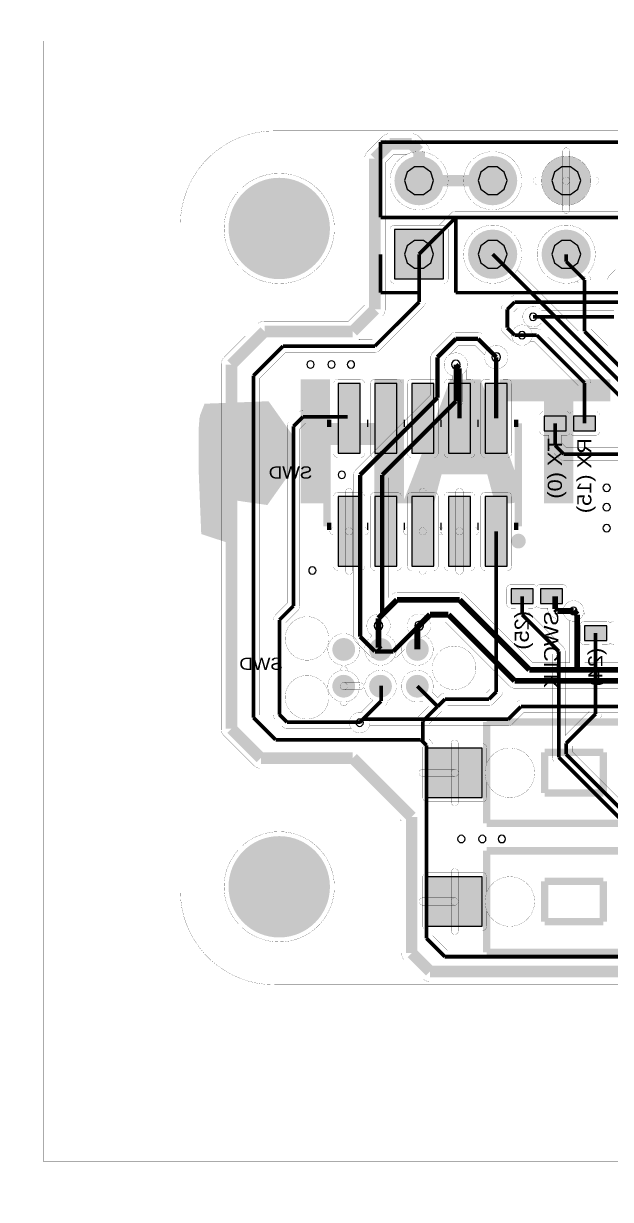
# Model space of a CAD drawing. Header units: millimetres. Extents: x -68.4 to 9.5, y -76.5 to -35.8.
# Drawn here: x -68.39 to -48.13, y -76.46 to -35.85 of the extents above; entities that cross this region are included whole.
import ezdxf
from ezdxf.enums import TextEntityAlignment as Align

# ---------------------------------------------------------------- set-up
doc = ezdxf.new("R2010")
doc.units = ezdxf.units.MM
for name, color, linetype, true_color in [('Bottom Layer', 7, 'Continuous', 0x0000ff), ('Bottom Silkscreen Layer', 7, 'Continuous', 0x66cc33), ('Hole Layer', 7, 'Continuous', 0x222222), ('Top Layer', 7, 'Continuous', 0xff0000), ('Top Silkscreen Layer', 7, 'Continuous', 0xffcc00)]:
    doc.layers.add(name, color=color, linetype=linetype, true_color=true_color)
doc.styles.get("Standard").update_dxf_attribs({"font": 'arial.ttf'})

msp = doc.modelspace()

# ---------------------------------------------------------------- hatches: boundary and pattern name
at = {"layer": 'Bottom Layer'}
for points in [[(-55.587, -41.275, 1), (-53.887, -41.275, 1)], [(-53.047, -41.275, 1), (-51.347, -41.275, 1)], [(-50.507, -41.275, 1), (-48.807, -41.275, 1)], [(-61.313, -42.926, 1), (-57.813, -42.926, 1)], [(-55.587, -44.665), (-53.887, -44.665), (-53.887, -42.965), (-55.587, -42.965)], [(-53.047, -43.815, 1), (-51.347, -43.815, 1)], [(-50.507, -43.815, 1), (-48.807, -43.815, 1)], [(-56.77, -50.685), (-56.77, -48.285), (-57.53, -48.285), (-57.53, -50.685)], [(-55.5, -50.685), (-55.5, -48.285), (-56.26, -48.285), (-56.26, -50.685)], [(-54.23, -50.685), (-54.23, -48.285), (-54.99, -48.285), (-54.99, -50.685)], [(-52.96, -50.685), (-52.96, -48.285), (-53.72, -48.285), (-53.72, -50.685)], [(-51.69, -50.685), (-51.69, -48.285), (-52.45, -48.285), (-52.45, -50.685)], [(-49.657, -49.911), (-49.657, -49.403), (-50.419, -49.403), (-50.419, -49.911)], [(-48.641, -49.911), (-48.641, -49.403), (-49.403, -49.403), (-49.403, -49.911)], [(-56.77, -54.585), (-56.77, -52.185), (-57.53, -52.185), (-57.53, -54.585)], [(-55.5, -54.585), (-55.5, -52.185), (-56.26, -52.185), (-56.26, -54.585)], [(-54.23, -54.585), (-54.23, -52.185), (-54.99, -52.185), (-54.99, -54.585)], [(-52.96, -54.585), (-52.96, -52.185), (-53.72, -52.185), (-53.72, -54.585)], [(-51.69, -54.585), (-51.69, -52.185), (-52.45, -52.185), (-52.45, -54.585)], [(-51.562, -55.372), (-51.562, -55.88), (-50.8, -55.88), (-50.8, -55.372)], [(-50.546, -55.372), (-50.546, -55.88), (-49.784, -55.88), (-49.784, -55.372)], [(-49.022, -56.642), (-49.022, -57.15), (-48.26, -57.15), (-48.26, -56.642)], [(-57.731, -57.463, 1), (-56.943, -57.463, 1)], [(-56.461, -57.463, 1), (-55.673, -57.463, 1)], [(-55.191, -57.463, 1), (-54.403, -57.463, 1)], [(-57.731, -58.733, 1), (-56.943, -58.733, 1)], [(-56.461, -58.733, 1), (-55.673, -58.733, 1)], [(-55.191, -58.733, 1), (-54.403, -58.733, 1)], [(-61.313, -65.659, 1), (-57.813, -65.659, 1)]]:
    msp.add_hatch(color=256, dxfattribs=at).paths.add_polyline_path(points)
at = {"layer": 'Hole Layer'}
for points in [[(-55.237, -41.275), (-55.142, -41.569), (-54.892, -41.751), (-54.583, -41.751), (-54.333, -41.569), (-54.237, -41.275), (-54.237, -41.275), (-54.333, -40.981), (-54.583, -40.8), (-54.892, -40.8), (-55.142, -40.981), (-55.237, -41.275)], [(-52.697, -41.275), (-52.602, -41.569), (-52.352, -41.751), (-52.043, -41.751), (-51.793, -41.569), (-51.697, -41.275), (-51.697, -41.275), (-51.793, -40.981), (-52.043, -40.8), (-52.352, -40.8), (-52.602, -40.981), (-52.697, -41.275)], [(-50.157, -41.275), (-50.062, -41.569), (-49.812, -41.751), (-49.503, -41.751), (-49.253, -41.569), (-49.157, -41.275), (-49.157, -41.275), (-49.253, -40.981), (-49.503, -40.8), (-49.812, -40.8), (-50.062, -40.981), (-50.157, -41.275)], [(-60.913, -42.926, 1), (-58.213, -42.926, 1)], [(-55.237, -43.815), (-55.142, -44.109), (-54.892, -44.291), (-54.583, -44.291), (-54.333, -44.109), (-54.237, -43.815), (-54.237, -43.815), (-54.333, -43.521), (-54.583, -43.34), (-54.892, -43.34), (-55.142, -43.521), (-55.237, -43.815)], [(-52.697, -43.815), (-52.602, -44.109), (-52.352, -44.291), (-52.043, -44.291), (-51.793, -44.109), (-51.697, -43.815), (-51.697, -43.815), (-51.793, -43.521), (-52.043, -43.34), (-52.352, -43.34), (-52.602, -43.521), (-52.697, -43.815)], [(-50.157, -43.815), (-50.062, -44.109), (-49.812, -44.291), (-49.503, -44.291), (-49.253, -44.109), (-49.157, -43.815), (-49.157, -43.815), (-49.253, -43.521), (-49.503, -43.34), (-49.812, -43.34), (-50.062, -43.521), (-50.157, -43.815)], [(-60.913, -65.659, 1), (-58.213, -65.659, 1)]]:
    msp.add_hatch(color=256, dxfattribs=at).paths.add_polyline_path(points)
at = {"layer": 'Top Layer'}
for points in [[(-55.587, -41.275, 1), (-53.887, -41.275, 1)], [(-53.047, -41.275, 1), (-51.347, -41.275, 1)], [(-50.507, -41.275, 1), (-48.807, -41.275, 1)], [(-61.313, -42.926, 1), (-57.813, -42.926, 1)], [(-55.587, -44.665), (-53.887, -44.665), (-53.887, -42.965), (-55.587, -42.965)], [(-53.047, -43.815, 1), (-51.347, -43.815, 1)], [(-50.507, -43.815, 1), (-48.807, -43.815, 1)], [(-54.453, -60.872), (-54.453, -62.572), (-52.553, -62.572), (-52.553, -60.872)], [(-61.313, -65.659, 1), (-57.813, -65.659, 1)], [(-54.453, -65.317), (-54.453, -67.017), (-52.553, -67.017), (-52.553, -65.317)]]:
    msp.add_hatch(color=256, dxfattribs=at).paths.add_polyline_path(points)
at = {"layer": 'Top Silkscreen Layer'}
for points in [[(-58.696, -50.276), (-58.696, -52.292), (-58.314, -52.292), (-57.933, -52.292), (-57.933, -51.284), (-57.933, -50.276), (-57.042, -50.276), (-56.151, -50.276), (-56.151, -51.284), (-56.151, -52.292), (-55.769, -52.292), (-55.387, -52.292), (-55.387, -50.276), (-55.387, -48.26), (-55.769, -48.26), (-56.151, -48.26), (-56.151, -49.016), (-56.151, -49.772), (-57.042, -49.772), (-57.933, -49.772), (-57.933, -49.016), (-57.933, -48.26), (-58.314, -48.26), (-58.696, -48.26)], [(-54.074, -49.583), (-54.849, -51.599), (-55.12, -52.292), (-54.721, -52.292), (-54.321, -52.292), (-54.188, -51.788), (-54.055, -51.284), (-53.17, -51.284), (-52.285, -51.284), (-52.152, -51.788), (-52.019, -52.292), (-51.667, -52.292), (-51.511, -52.283), (-51.405, -52.242), (-51.352, -52.146), (-51.356, -51.974), (-51.42, -51.704), (-52.005, -50.087), (-52.705, -48.26), (-53.137, -48.26), (-53.569, -48.26)], [(-51.824, -48.512), (-51.824, -48.764), (-51.06, -48.764), (-50.296, -48.764), (-50.296, -50.528), (-50.296, -52.292), (-49.915, -52.292), (-49.533, -52.292), (-49.533, -50.528), (-49.533, -48.764), (-48.896, -48.764), (-48.26, -48.764), (-48.26, -48.512), (-48.26, -48.26), (-50.042, -48.26), (-51.824, -48.26)], [(-62.169, -49.397), (-62.19, -49.494), (-62.22, -49.879), (-62.221, -51.163), (-62.208, -51.54), (-62.132, -53.386), (-61.814, -53.49), (-61.496, -53.594), (-61.496, -52.861), (-61.496, -52.127), (-60.764, -52.234), (-60.032, -52.34), (-59.619, -51.756), (-59.205, -51.172), (-59.205, -50.654), (-59.205, -50.136), (-59.6, -49.578), (-59.995, -49.021), (-61.024, -49.061), (-62.054, -49.101)], [(-60.064, -50.189), (-59.894, -50.858), (-60.141, -51.245), (-60.26, -51.403), (-60.402, -51.547), (-60.549, -51.661), (-60.683, -51.73), (-60.98, -51.828), (-61.264, -51.21), (-61.549, -50.592), (-61.259, -50.056), (-60.969, -49.52), (-60.601, -49.52), (-60.233, -49.52)], [(-52.769, -50.02), (-52.635, -50.528), (-53.147, -50.528), (-53.66, -50.528), (-53.505, -50.129), (-53.445, -49.955), (-53.396, -49.776), (-53.363, -49.612), (-53.351, -49.485), (-53.351, -49.238), (-53.127, -49.375), (-53.03, -49.469), (-52.93, -49.621), (-52.839, -49.812)]]:
    msp.add_hatch(color=256, dxfattribs=at).paths.add_polyline_path(points)

# ---------------------------------------------------------------- linework, layer by layer
at = {"layer": 'Bottom Layer', "const_width": 0.00508}
msp.add_lwpolyline([(-68.388, -35.851), (-68.388, -76.454), (7.62, -76.454), (7.62, -35.851)], close=True, dxfattribs=at)
for points in [[(-1.734, -69.042), (-59.734, -69.042), (-59.734, -69.042, -0.414214), (-62.978, -65.799), (-62.978, -65.799), (-62.978, -42.799), (-62.978, -42.799, -0.414214), (-59.734, -39.555), (-59.734, -39.555), (-41.522, -39.555, 0.058688)], [(-43.397, -67.854), (-53.758, -67.854), (-54.265, -67.347), (-54.265, -60.774), (-54.265, -60.774, 0.198912), (-54.329, -60.62), (-54.329, -60.62), (-54.392, -60.557), (-54.392, -60.034), (-53.979, -59.621, 0.05759), (-53.94, -59.59), (-53.94, -59.59), (-53.75, -59.4), (-52.324, -59.4), (-52.324, -59.4, 0.198912), (-52.17, -59.336), (-51.916, -59.082), (-51.916, -59.082, 0.198912), (-51.852, -58.928), (-51.852, -58.928), (-51.852, -54.74), (-51.69, -54.74, 0.414214), (-51.536, -54.585), (-51.536, -52.185, 0.414214), (-51.69, -52.031), (-52.45, -52.031, 0.414214), (-52.605, -52.185), (-52.605, -54.585, 0.414214), (-52.45, -54.74), (-52.288, -54.74), (-52.288, -58.838), (-52.414, -58.964), (-53.84, -58.964), (-53.84, -58.964, 0.198912), (-53.994, -59.028), (-53.994, -59.028), (-54.094, -59.128), (-54.287, -58.935, 0.094374), (-54.249, -58.733, 0.414214), (-54.797, -58.185, 0.414214), (-55.345, -58.733, 0.414214), (-54.797, -59.281, 0.094374), (-54.596, -59.243), (-54.406, -59.432), (-54.764, -59.79), (-54.764, -59.79, 0.198912), (-54.828, -59.944), (-54.828, -59.944), (-54.828, -60.361), (-59.6, -60.361), (-60.234, -59.727), (-60.234, -48.096), (-59.346, -47.208), (-56.261, -47.208), (-56.261, -47.208, 0.198912), (-56.107, -47.144), (-54.583, -45.62), (-54.583, -45.62, 0.198912), (-54.519, -45.466), (-54.519, -45.466), (-54.519, -44.82), (-53.887, -44.82, 0.414214), (-53.733, -44.665), (-53.733, -42.965, 0.414214), (-53.887, -42.811), (-55.587, -42.811, 0.414214), (-55.742, -42.965), (-55.742, -44.665, 0.414214), (-55.587, -44.82), (-54.955, -44.82), (-54.955, -45.376), (-56.351, -46.772), (-56.819, -46.772, 0.043088), (-56.772, -46.733), (-56.01, -45.971), (-56.01, -45.971, 0.198912), (-55.907, -45.72), (-55.907, -45.72), (-55.907, -40.66), (-55.606, -40.36), (-55.151, -40.36, 0.294729), (-55.742, -41.275, 0.414214), (-54.737, -42.28, 0.312102), (-53.797, -41.63), (-53.137, -41.63, 0.312102), (-52.197, -42.28, 0.414214), (-51.193, -41.275, 0.414214), (-52.197, -40.271, 0.312102), (-53.137, -40.921), (-53.797, -40.921, 0.215596), (-54.383, -40.335), (-54.383, -40.259), (-54.383, -40.259, 0.198912), (-54.486, -40.008), (-54.74, -39.754), (-54.74, -39.754, 0.198912), (-54.991, -39.651), (-54.991, -39.651), (-55.753, -39.651), (-55.753, -39.651, 0.198912), (-56.004, -39.754), (-56.512, -40.262), (-56.512, -40.262, 0.198912), (-56.616, -40.513), (-56.616, -40.513), (-56.616, -45.573), (-57.17, -46.128), (-60.071, -46.128), (-60.071, -46.128, 0.198912), (-60.322, -46.231), (-61.465, -47.374), (-61.465, -47.374, 0.198912), (-61.569, -47.625), (-61.569, -47.625), (-61.569, -60.198), (-61.569, -60.198, 0.198912), (-61.465, -60.449), (-60.449, -61.465), (-60.449, -61.465, 0.198912), (-60.198, -61.569), (-60.198, -61.569), (-57.17, -61.569), (-55.346, -63.393), (-55.346, -67.945), (-55.346, -67.945, 0.198912), (-55.242, -68.196), (-54.607, -68.831), (-54.607, -68.831, 0.198912), (-54.356, -68.935), (-54.356, -68.935), (-21.463, -68.935)], [(-47.965, -44.354), (-48.16, -44.55), (-48.16, -44.55, 0.198912), (-48.224, -44.704), (-48.224, -44.704), (-48.224, -46.972), (-48.804, -46.392), (-48.804, -44.704), (-48.804, -44.704, 0.198912), (-48.868, -44.55), (-48.92, -44.498, 0.188984), (-48.653, -43.815, 0.414214), (-49.657, -42.811, 0.414214), (-50.662, -43.815, 0.414214), (-49.657, -44.82, 0.094884), (-49.286, -44.749), (-49.24, -44.794), (-49.24, -46.464), (-51.35, -44.354, 0.142606), (-51.193, -43.815, 0.414214), (-52.197, -42.811, 0.414214), (-53.202, -43.815, 0.414214), (-52.197, -44.82, 0.142606), (-51.658, -44.663), (-50.68, -45.64, 0.08657), (-50.8, -45.62, 0.414214), (-51.155, -45.974, 0.414214), (-50.8, -46.329, 0.170825), (-50.578, -46.25), (-46.328, -50.5), (-49.648, -50.5), (-49.82, -50.329), (-49.82, -50.066), (-49.657, -50.066, 0.24592), (-49.53, -49.999, 0.24592), (-49.403, -50.066), (-48.641, -50.066, 0.414214), (-48.487, -49.911), (-48.487, -49.403, 0.414214), (-48.641, -49.249), (-48.804, -49.249), (-48.804, -48.26), (-48.804, -48.26, 0.198912), (-48.868, -48.106), (-50.519, -46.455), (-50.519, -46.455, 0.198912), (-50.673, -46.391), (-50.673, -46.391), (-50.902, -46.391, 0.231089), (-51.181, -46.255, 0.414214), (-51.536, -46.609, 0.414214), (-51.181, -46.964, 0.231089), (-50.902, -46.827), (-50.763, -46.827), (-49.24, -48.35), (-49.24, -49.249), (-49.403, -49.249, 0.24592), (-49.53, -49.315, 0.24592), (-49.657, -49.249), (-50.419, -49.249, 0.414214), (-50.574, -49.403), (-50.574, -49.911, 0.414214), (-50.419, -50.066), (-50.256, -50.066), (-50.256, -50.419), (-50.256, -50.419, 0.198912), (-50.192, -50.573), (-49.893, -50.873), (-49.893, -50.873, 0.198912), (-49.739, -50.937), (-49.739, -50.937), (-28.728, -50.937, 0.178433)], [(-48.006, -56.488, 0.24592), (-48.133, -56.554, 0.24592), (-48.26, -56.488), (-49.022, -56.488, 0.414214), (-49.177, -56.642), (-49.177, -57.15, 0.414214), (-49.022, -57.305), (-48.859, -57.305), (-48.859, -59.6), (-49.693, -60.434), (-49.693, -57.531), (-49.693, -57.531, 0.198912), (-49.757, -57.377), (-50.963, -56.171), (-50.963, -56.035), (-50.8, -56.035, 0.24592), (-50.673, -55.968, 0.24592), (-50.546, -56.035), (-50.293, -56.035), (-50.293, -56.061), (-50.293, -56.061, 0.198912), (-50.218, -56.241), (-50.145, -56.314), (-50.145, -56.314, 0.198912), (-49.965, -56.389), (-49.965, -56.389), (-49.65, -56.389, 0.194901), (-49.403, -56.489, 0.414214), (-49.049, -56.134, 0.414214), (-49.403, -55.78, 0.174969), (-49.63, -55.861), (-49.63, -55.372, 0.414214), (-49.784, -55.218), (-50.546, -55.218, 0.24592), (-50.673, -55.284, 0.24592), (-50.8, -55.218), (-51.562, -55.218, 0.414214), (-51.717, -55.372), (-51.717, -55.88, 0.414214), (-51.562, -56.035), (-51.399, -56.035), (-51.399, -56.261), (-51.399, -56.261, 0.198912), (-51.335, -56.415), (-50.129, -57.621), (-50.129, -61.192), (-50.129, -61.192, 0.198912), (-50.065, -61.347), (-50.065, -61.347), (-45.852, -65.559)], [(-45.503, -64.933), (-49.439, -60.997), (-49.439, -60.796), (-48.487, -59.844), (-48.487, -59.844, 0.198912), (-48.423, -59.69), (-48.423, -59.69), (-48.423, -57.305), (-48.26, -57.305, 0.24592), (-48.133, -57.238, 0.24592), (-48.006, -57.305)]]:
    msp.add_lwpolyline(points, format="xyb", dxfattribs=at)
at = {"layer": 'Bottom Layer'}
for points, const_width in [([(-56.261, -40.513), (-55.753, -40.005)], 0.4), ([(-55.753, -40.005), (-54.991, -40.005)], 0.4), ([(-54.991, -40.005), (-54.737, -40.259)], 0.4), ([(-54.737, -40.259), (-54.737, -41.275)], 0.4), ([(-56.261, -45.72), (-56.261, -40.513)], 0.4), ([(-54.737, -41.275), (-52.197, -41.275)], 0.4), ([(-54.737, -45.466), (-54.737, -43.815)], 0.127), ([(-52.197, -43.815), (-45.89, -50.123)], 0.127), ([(-49.657, -44.069), (-49.657, -43.815)], 0.127), ([(-49.022, -44.704), (-49.657, -44.069)], 0.127), ([(-49.022, -46.482), (-49.022, -44.704)], 0.127), ([(-56.261, -46.99), (-54.737, -45.466)], 0.127), ([(-57.023, -46.482), (-56.261, -45.72)], 0.4), ([(-61.214, -47.625), (-60.071, -46.482)], 0.4), ([(-60.071, -46.482), (-57.023, -46.482)], 0.4), ([(-50.8, -45.974), (-50.546, -45.974)], 0.127), ([(-50.546, -45.974), (-46.101, -50.419)], 0.127), ([(-51.181, -46.609), (-50.673, -46.609)], 0.127), ([(-50.673, -46.609), (-49.022, -48.26)], 0.127), ([(-45.847, -49.657), (-49.022, -46.482)], 0.127), ([(-60.452, -48.006), (-59.436, -46.99)], 0.127), ([(-59.436, -46.99), (-56.261, -46.99)], 0.127), ([(-61.214, -60.198), (-61.214, -47.625)], 0.4), ([(-52.07, -47.371), (-52.07, -49.485)], 0.15), ([(-53.467, -47.625), (-53.34, -47.752)], 0.15), ([(-53.34, -47.752), (-53.34, -49.485)], 0.15), ([(-60.452, -59.817), (-60.452, -48.006)], 0.127), ([(-49.022, -48.26), (-49.022, -49.657)], 0.127), ([(-58.741, -49.427), (-59.073, -49.758)], 0.127), ([(-57.196, -49.427), (-58.741, -49.427)], 0.127), ([(-59.073, -49.758), (-59.073, -55.96)], 0.127), ([(-50.038, -49.657), (-50.038, -50.419)], 0.127), ([(-50.038, -50.419), (-49.739, -50.719)], 0.127), ([(-49.739, -50.719), (-28.448, -50.719)], 0.127), ([(-52.07, -58.928), (-52.07, -53.385)], 0.127), ([(-51.181, -56.261), (-51.181, -55.626)], 0.127), ([(-50.038, -56.061), (-50.038, -55.626)], 0.2), ([(-59.073, -55.96), (-59.558, -56.445)], 0.127), ([(-49.965, -56.134), (-50.038, -56.061)], 0.2), ([(-49.403, -56.134), (-49.965, -56.134)], 0.2), ([(-59.558, -56.445), (-59.558, -59.712)], 0.127), ([(-49.911, -57.531), (-51.181, -56.261)], 0.127), ([(-56.134, -56.642), (-56.134, -57.396)], 0.2), ([(-54.738, -56.642), (-54.797, -56.701)], 0.2), ([(-54.797, -56.701), (-54.797, -57.463)], 0.2), ([(-48.641, -56.896), (-48.641, -59.69)], 0.127), ([(-56.134, -57.396), (-56.067, -57.463)], 0.2), ([(-49.911, -61.192), (-49.911, -57.531)], 0.127), ([(-56.049, -59.248), (-56.049, -58.719)], 0.127), ([(-54.797, -58.733), (-54.094, -59.436)], 0.127), ([(-52.324, -59.182), (-52.07, -58.928)], 0.127), ([(-56.777, -59.977), (-56.049, -59.248)], 0.127), ([(-54.094, -59.436), (-53.84, -59.182)], 0.127), ([(-53.84, -59.182), (-52.324, -59.182)], 0.127), ([(-59.558, -59.712), (-59.293, -59.977)], 0.127), ([(-54.102, -59.436), (-54.61, -59.944)], 0.127), ([(-54.094, -59.436), (-54.102, -59.436)], 0.127), ([(-48.641, -59.69), (-49.657, -60.706)], 0.127), ([(-60.198, -61.214), (-61.214, -60.198)], 0.4), ([(-59.69, -60.579), (-60.452, -59.817)], 0.127), ([(-59.293, -59.977), (-56.777, -59.977)], 0.127), ([(-56.786, -59.992), (-56.777, -59.984)], 0.127), ([(-56.777, -59.984), (-56.777, -59.977)], 0.127), ([(-54.61, -59.944), (-54.61, -60.647)], 0.127), ([(-54.678, -60.579), (-59.69, -60.579)], 0.127), ([(-54.61, -60.647), (-54.678, -60.579)], 0.127), ([(-54.483, -60.774), (-54.61, -60.647)], 0.127), ([(-54.483, -67.437), (-54.483, -60.774)], 0.127), ([(-49.657, -60.706), (-49.657, -61.087)], 0.127), ([(-57.023, -61.214), (-60.198, -61.214)], 0.4), ([(-54.991, -63.246), (-57.023, -61.214)], 0.4), ([(-45.698, -65.405), (-49.911, -61.192)], 0.127), ([(-45.593, -65.151), (-49.657, -61.087)], 0.127), ([(-54.991, -67.945), (-54.991, -63.246)], 0.4), ([(-53.848, -68.072), (-54.483, -67.437)], 0.127), ([(-54.356, -68.58), (-54.991, -67.945)], 0.4), ([(-43.307, -68.072), (-53.848, -68.072)], 0.127), ([(-21.463, -68.58), (-54.356, -68.58)], 0.4)]:
    msp.add_lwpolyline(points, dxfattribs=dict(at, const_width=const_width))
at = {"layer": 'Bottom Layer', "const_width": 0.00508}
for points in [[(-49.53, -41.275, -1), (-49.784, -41.275), (-49.784, -40.268, -1), (-49.53, -40.268)], [(-49.657, -42.128, 0.414214), (-48.805, -41.275, 0.414214), (-49.657, -40.423, 0.414214), (-50.51, -41.275, 0.414214)], [(-59.563, -44.831, 0.414214), (-57.659, -42.926, 0.414214), (-59.563, -41.022, 0.414214), (-61.468, -42.926, 0.414214)], [(-50.665, -41.402, -1), (-50.665, -41.148), (-49.657, -41.148, -1), (-49.657, -41.402)], [(-49.784, -41.275, -1), (-49.53, -41.275), (-49.53, -42.283, -1), (-49.784, -42.283)], [(-49.657, -41.402, -1), (-49.657, -41.148), (-48.65, -41.148, -1), (-48.65, -41.402)], [(-52.605, -50.685, 0.414214), (-52.45, -50.84), (-51.69, -50.84, 0.414214), (-51.536, -50.685), (-51.536, -48.285, 0.414214), (-51.69, -48.131), (-51.841, -48.131), (-51.841, -47.704, 0.246688), (-51.666, -47.371, 0.414214), (-52.07, -46.967, 0.414214), (-52.475, -47.371, 0.246688), (-52.3, -47.704), (-52.3, -48.131), (-52.45, -48.131, 0.414214), (-52.605, -48.285)], [(-52.96, -50.84, 0.414214), (-52.806, -50.685), (-52.806, -48.285, 0.414214), (-52.96, -48.131), (-53.111, -48.131), (-53.111, -47.816, 0.123648), (-53.063, -47.625, 0.414214), (-53.467, -47.221, 0.414214), (-53.872, -47.625, 0.340998), (-53.57, -48.016), (-53.57, -48.131), (-53.72, -48.131, 0.414214), (-53.875, -48.285), (-53.875, -50.685, 0.414214), (-53.72, -50.84)], [(-56.786, -60.347, 0.414214), (-56.431, -59.992, 0.035065), (-56.435, -59.943), (-55.895, -59.403), (-55.895, -59.403, 0.198912), (-55.831, -59.248), (-55.831, -59.248), (-55.831, -59.228, 0.288919), (-55.519, -58.733, 0.414214), (-56.067, -58.185, 0.414214), (-56.615, -58.733, 0.276817), (-56.325, -59.217), (-56.749, -59.64, 0.026404), (-56.786, -59.638, 0.215915), (-57.053, -59.759), (-58.22, -59.759, 0.263395), (-57.855, -59.114, 0.414214), (-58.607, -58.362, 0.349877), (-59.34, -58.947), (-59.34, -57.249, 0.349877), (-58.607, -57.834, 0.414214), (-57.855, -57.082, 0.414214), (-58.607, -56.33, 0.349877), (-59.34, -56.915), (-59.34, -56.536), (-58.918, -56.114), (-58.918, -56.114, 0.198912), (-58.854, -55.96), (-58.854, -55.96), (-58.854, -49.848), (-58.651, -49.645), (-57.685, -49.645), (-57.685, -50.685, 0.414214), (-57.53, -50.84), (-56.77, -50.84, 0.414214), (-56.616, -50.685), (-56.616, -48.285, 0.414214), (-56.77, -48.131), (-57.53, -48.131, 0.414214), (-57.685, -48.285), (-57.685, -49.209), (-58.741, -49.209), (-58.741, -49.209, 0.198912), (-58.896, -49.272), (-58.896, -49.272), (-59.227, -49.603), (-59.227, -49.603, 0.198912), (-59.291, -49.758), (-59.291, -49.758), (-59.291, -55.869), (-59.712, -56.291), (-59.712, -56.291, 0.198912), (-59.776, -56.445), (-59.776, -56.445), (-59.776, -59.712), (-59.776, -59.712, 0.198912), (-59.712, -59.866), (-59.712, -59.866), (-59.447, -60.131), (-59.447, -60.131, 0.198912), (-59.293, -60.195), (-59.293, -60.195), (-57.077, -60.195, 0.245702)], [(-55.5, -50.84, 0.414214), (-55.346, -50.685), (-55.346, -48.285, 0.414214), (-55.5, -48.131), (-56.26, -48.131, 0.414214), (-56.415, -48.285), (-56.415, -50.685, 0.414214), (-56.26, -50.84)], [(-55.145, -50.685, 0.414214), (-54.99, -50.84), (-54.23, -50.84, 0.414214), (-54.076, -50.685), (-54.076, -48.285, 0.414214), (-54.23, -48.131), (-54.99, -48.131, 0.414214), (-55.145, -48.285)], [(-57.023, -53.385, -1), (-57.277, -53.385), (-57.277, -52.028, -1), (-57.023, -52.028)], [(-54.483, -53.385, -1), (-54.737, -53.385), (-54.737, -52.028, -1), (-54.483, -52.028)], [(-53.213, -53.385, -1), (-53.467, -53.385), (-53.467, -52.028, -1), (-53.213, -52.028)], [(-56.77, -54.74, 0.414214), (-56.616, -54.585), (-56.616, -52.185, 0.414214), (-56.77, -52.031), (-57.53, -52.031, 0.414214), (-57.685, -52.185), (-57.685, -54.585, 0.414214), (-57.53, -54.74)], [(-56.415, -54.585, 0.414214), (-56.26, -54.74), (-55.5, -54.74, 0.414214), (-55.346, -54.585), (-55.346, -52.185, 0.414214), (-55.5, -52.031), (-56.26, -52.031, 0.414214), (-56.415, -52.185)], [(-54.23, -54.74, 0.414214), (-54.076, -54.585), (-54.076, -52.185, 0.414214), (-54.23, -52.031), (-54.99, -52.031, 0.414214), (-55.145, -52.185), (-55.145, -54.585, 0.414214), (-54.99, -54.74)], [(-53.875, -54.585, 0.414214), (-53.72, -54.74), (-52.96, -54.74, 0.414214), (-52.806, -54.585), (-52.806, -52.185, 0.414214), (-52.96, -52.031), (-53.72, -52.031, 0.414214), (-53.875, -52.185)], [(-57.688, -53.512, -1), (-57.688, -53.258), (-57.15, -53.258, -1), (-57.15, -53.512)], [(-57.15, -53.512, -1), (-57.15, -53.258), (-56.613, -53.258, -1), (-56.613, -53.512)], [(-57.277, -53.385, -1), (-57.023, -53.385), (-57.023, -54.743, -1), (-57.277, -54.743)], [(-55.148, -53.512, -1), (-55.148, -53.258), (-54.61, -53.258, -1), (-54.61, -53.512)], [(-54.61, -53.512, -1), (-54.61, -53.258), (-54.073, -53.258, -1), (-54.073, -53.512)], [(-54.737, -53.385, -1), (-54.483, -53.385), (-54.483, -54.743, -1), (-54.737, -54.743)], [(-53.878, -53.512, -1), (-53.878, -53.258), (-53.34, -53.258, -1), (-53.34, -53.512)], [(-53.34, -53.512, -1), (-53.34, -53.258), (-52.803, -53.258, -1), (-52.803, -53.512)], [(-53.467, -53.385, -1), (-53.213, -53.385), (-53.213, -54.743, -1), (-53.467, -54.743)], [(-56.615, -57.463, 0.414214), (-56.067, -58.011, 0.414214), (-55.519, -57.463, 0.311451), (-55.872, -56.951), (-55.872, -56.951, 0.220221), (-55.73, -56.642, 0.414214), (-56.134, -56.238, 0.414214), (-56.539, -56.642, 0.226314), (-56.389, -56.957), (-56.389, -57.019, 0.240466)], [(-55.345, -57.463, 0.414214), (-54.797, -58.011, 0.414214), (-54.249, -57.463, 0.269339), (-54.525, -56.987, 0.260686), (-54.333, -56.642, 0.414214), (-54.737, -56.238, 0.414214), (-55.142, -56.642, 0.171733), (-55.052, -56.897), (-55.052, -56.977, 0.278904)], [(-57.337, -58.011, 0.414214), (-56.789, -57.463, 0.414214), (-57.337, -56.915, 0.414214), (-57.885, -57.463, 0.414214)], [(-53.527, -58.85, 0.414214), (-52.775, -58.098, 0.414214), (-53.527, -57.346, 0.414214), (-54.279, -58.098, 0.414214)], [(-57.21, -58.733, -1), (-57.464, -58.733), (-57.464, -58.182, -1), (-57.21, -58.182)], [(-57.337, -59.281, 0.414214), (-56.789, -58.733, 0.414214), (-57.337, -58.185, 0.414214), (-57.885, -58.733, 0.414214)], [(-57.337, -58.86, -1), (-57.337, -58.606), (-56.786, -58.606, -1), (-56.786, -58.86)], [(-57.464, -58.733, -1), (-57.21, -58.733), (-57.21, -59.284, -1), (-57.464, -59.284)], [(-52.46, -61.722, 0.414214), (-51.603, -62.579, 0.414214), (-50.747, -61.722, 0.414214), (-51.603, -60.866, 0.414214)], [(-59.563, -67.564, 0.414214), (-57.659, -65.659, 0.414214), (-59.563, -63.755, 0.414214), (-61.468, -65.659, 0.414214)], [(-51.603, -67.024, 0.414214), (-50.747, -66.167, 0.414214), (-51.603, -65.311, 0.414214), (-52.46, -66.167, 0.414214)]]:
    msp.add_lwpolyline(points, format="xyb", close=True, dxfattribs=at)
at = {"layer": 'Bottom Layer'}
for points in [[(-55.587, -44.665), (-53.887, -44.665), (-53.887, -42.965), (-55.587, -42.965)], [(-56.77, -50.685), (-56.77, -48.285), (-57.53, -48.285), (-57.53, -50.685)], [(-55.5, -50.685), (-55.5, -48.285), (-56.26, -48.285), (-56.26, -50.685)], [(-54.23, -50.685), (-54.23, -48.285), (-54.99, -48.285), (-54.99, -50.685)], [(-52.96, -50.685), (-52.96, -48.285), (-53.72, -48.285), (-53.72, -50.685)], [(-51.69, -50.685), (-51.69, -48.285), (-52.45, -48.285), (-52.45, -50.685)], [(-49.657, -49.911), (-49.657, -49.403), (-50.419, -49.403), (-50.419, -49.911)], [(-48.641, -49.911), (-48.641, -49.403), (-49.403, -49.403), (-49.403, -49.911)], [(-56.77, -54.585), (-56.77, -52.185), (-57.53, -52.185), (-57.53, -54.585)], [(-55.5, -54.585), (-55.5, -52.185), (-56.26, -52.185), (-56.26, -54.585)], [(-54.23, -54.585), (-54.23, -52.185), (-54.99, -52.185), (-54.99, -54.585)], [(-52.96, -54.585), (-52.96, -52.185), (-53.72, -52.185), (-53.72, -54.585)], [(-51.69, -54.585), (-51.69, -52.185), (-52.45, -52.185), (-52.45, -54.585)], [(-51.562, -55.372), (-51.562, -55.88), (-50.8, -55.88), (-50.8, -55.372)], [(-50.546, -55.372), (-50.546, -55.88), (-49.784, -55.88), (-49.784, -55.372)], [(-49.022, -56.642), (-49.022, -57.15), (-48.26, -57.15), (-48.26, -56.642)]]:
    msp.add_lwpolyline(points, close=True, dxfattribs=at)
at = {"layer": 'Bottom Silkscreen Layer', "const_width": 0.254}
for points in [[(-57.761, -49.657), (-57.912, -49.657)], [(-57.912, -49.657), (-57.912, -53.213)], [(-57.761, -49.657), (-57.912, -49.657)], [(-57.912, -49.657), (-57.912, -53.213)], [(-56.491, -49.657), (-56.539, -49.657)], [(-56.491, -49.657), (-56.539, -49.657)], [(-55.221, -49.657), (-55.269, -49.657)], [(-55.221, -49.657), (-55.269, -49.657)], [(-53.951, -49.657), (-53.999, -49.657)], [(-53.951, -49.657), (-53.999, -49.657)], [(-52.681, -49.657), (-52.729, -49.657)], [(-52.681, -49.657), (-52.729, -49.657)], [(-51.308, -49.657), (-51.459, -49.657)], [(-51.308, -49.657), (-51.459, -49.657)], [(-51.308, -53.213), (-51.308, -49.657)], [(-51.308, -53.213), (-51.308, -49.657)], [(-57.912, -53.213), (-57.761, -53.213)], [(-57.912, -53.213), (-57.761, -53.213)], [(-56.539, -53.213), (-56.491, -53.213)], [(-56.539, -53.213), (-56.491, -53.213)], [(-55.269, -53.213), (-55.221, -53.213)], [(-55.269, -53.213), (-55.221, -53.213)], [(-53.999, -53.213), (-53.951, -53.213)], [(-53.999, -53.213), (-53.951, -53.213)], [(-52.729, -53.213), (-52.681, -53.213)], [(-52.729, -53.213), (-52.681, -53.213)], [(-51.459, -53.213), (-51.308, -53.213)], [(-51.459, -53.213), (-51.308, -53.213)]]:
    msp.add_lwpolyline(points, dxfattribs=at)
msp.add_lwpolyline([(-51.435, -53.721, 1), (-51.181, -53.721, 1)], format="xyb", close=True, dxfattribs=at)
msp.add_lwpolyline([(-51.435, -53.721, 1), (-51.181, -53.721, 1)], format="xyb", close=True, dxfattribs=at)
at = {"layer": 'Hole Layer'}
for points in [[(-55.237, -41.275), (-55.142, -41.569), (-54.892, -41.751), (-54.583, -41.751), (-54.333, -41.569), (-54.237, -41.275), (-54.237, -41.275), (-54.333, -40.981), (-54.583, -40.8), (-54.892, -40.8), (-55.142, -40.981), (-55.237, -41.275)], [(-52.697, -41.275), (-52.602, -41.569), (-52.352, -41.751), (-52.043, -41.751), (-51.793, -41.569), (-51.697, -41.275), (-51.697, -41.275), (-51.793, -40.981), (-52.043, -40.8), (-52.352, -40.8), (-52.602, -40.981), (-52.697, -41.275)], [(-50.157, -41.275), (-50.062, -41.569), (-49.812, -41.751), (-49.503, -41.751), (-49.253, -41.569), (-49.157, -41.275), (-49.157, -41.275), (-49.253, -40.981), (-49.503, -40.8), (-49.812, -40.8), (-50.062, -40.981), (-50.157, -41.275)], [(-55.237, -43.815), (-55.142, -44.109), (-54.892, -44.291), (-54.583, -44.291), (-54.333, -44.109), (-54.237, -43.815), (-54.237, -43.815), (-54.333, -43.521), (-54.583, -43.34), (-54.892, -43.34), (-55.142, -43.521), (-55.237, -43.815)], [(-52.697, -43.815), (-52.602, -44.109), (-52.352, -44.291), (-52.043, -44.291), (-51.793, -44.109), (-51.697, -43.815), (-51.697, -43.815), (-51.793, -43.521), (-52.043, -43.34), (-52.352, -43.34), (-52.602, -43.521), (-52.697, -43.815)], [(-50.157, -43.815), (-50.062, -44.109), (-49.812, -44.291), (-49.503, -44.291), (-49.253, -44.109), (-49.157, -43.815), (-49.157, -43.815), (-49.253, -43.521), (-49.503, -43.34), (-49.812, -43.34), (-50.062, -43.521), (-50.157, -43.815)]]:
    msp.add_lwpolyline(points, close=True, dxfattribs=at)
for points in [[(-50.927, -45.974, 1), (-50.673, -45.974, 1)], [(-51.308, -46.609, 1), (-51.054, -46.609, 1)], [(-58.611, -47.625, 1), (-58.357, -47.625, 1)], [(-57.887, -47.625, 1), (-57.633, -47.625, 1)], [(-57.214, -47.625, 1), (-56.96, -47.625, 1)], [(-53.617, -47.625, 1), (-53.317, -47.625, 1)], [(-52.22, -47.371, 1), (-51.92, -47.371, 1)], [(-57.531, -51.435, 1), (-57.277, -51.435, 1)], [(-48.387, -51.88, 1), (-48.133, -51.88, 1)], [(-48.387, -52.553, 1), (-48.133, -52.553, 1)], [(-48.387, -53.277, 1), (-48.133, -53.277, 1)], [(-58.547, -54.737, 1), (-58.293, -54.737, 1)], [(-49.53, -56.134, 1), (-49.276, -56.134, 1)], [(-56.284, -56.642, 1), (-55.984, -56.642, 1)], [(-54.887, -56.642, 1), (-54.587, -56.642, 1)], [(-56.913, -59.992, 1), (-56.659, -59.992, 1)], [(-53.404, -64.008, 1), (-53.15, -64.008, 1)], [(-52.68, -64.008, 1), (-52.426, -64.008, 1)], [(-52.007, -64.008, 1), (-51.753, -64.008, 1)]]:
    msp.add_lwpolyline(points, format="xyb", close=True, dxfattribs=at)
at = {"layer": 'Top Layer', "const_width": 0.00508}
msp.add_lwpolyline([(-67.691, -36.449), (-67.691, -75.156), (9.479, -75.156), (9.479, -36.449)], close=True, dxfattribs=at)
for points in [[(-1.734, -69.042), (-59.734, -69.042), (-59.734, -69.042, -0.414214), (-62.978, -65.799), (-62.978, -65.799), (-62.978, -42.799), (-62.978, -42.799, -0.414214), (-59.734, -39.555), (-59.734, -39.555), (-30.068, -39.555, 0.082061)], [(-46.482, -45.248), (-51.435, -45.248), (-51.435, -45.248, 0.198912), (-51.589, -45.312), (-51.843, -45.566), (-51.843, -45.566, 0.198912), (-51.907, -45.72), (-51.907, -45.72), (-51.907, -46.355), (-51.907, -46.355, 0.198912), (-51.843, -46.509), (-51.589, -46.763), (-51.589, -46.763, 0.167011), (-51.462, -46.825, 0.232652), (-51.181, -46.964, 0.414214), (-50.827, -46.609, 0.414214), (-51.181, -46.255, 0.170825), (-51.403, -46.333), (-51.471, -46.265), (-51.471, -45.81), (-51.345, -45.684), (-51.004, -45.684, 0.244093), (-51.155, -45.974, 0.414214), (-50.8, -46.329, 0.231089), (-50.521, -46.192), (-48.096, -46.192)], [(-48.006, -45.756), (-50.521, -45.756, 0.073953), (-50.596, -45.684), (-46.572, -45.684)], [(-38.333, -57.912), (-49.022, -57.912), (-49.022, -56.261), (-49.022, -56.261, 0.117203), (-49.049, -56.147, 0.008797), (-49.049, -56.134, 0.414214), (-49.403, -55.78, 0.414214), (-49.758, -56.134, 0.310106), (-49.531, -56.465), (-49.531, -57.912), (-50.822, -57.912), (-53.16, -55.573), (-53.16, -55.573, 0.198912), (-53.34, -55.499), (-53.34, -55.499), (-55.499, -55.499), (-55.499, -55.499, 0.198912), (-55.679, -55.573), (-55.778, -55.672), (-55.778, -51.53), (-53.305, -49.057), (-53.305, -49.057, 0.198912), (-53.238, -48.895), (-53.238, -47.958, 0.246688), (-53.063, -47.625, 0.414214), (-53.467, -47.221, 0.156475), (-53.702, -47.296), (-53.372, -46.966), (-52.8, -46.966), (-52.468, -47.298, 0.045541), (-52.475, -47.371, 0.414214), (-52.07, -47.776, 0.414214), (-51.666, -47.371, 0.414214), (-52.07, -46.967, 0.045541), (-52.143, -46.973), (-52.543, -46.574), (-52.543, -46.574, 0.198912), (-52.705, -46.507), (-53.467, -46.507), (-53.467, -46.507, 0.198912), (-53.629, -46.574), (-53.629, -46.574), (-54.264, -47.209), (-54.264, -47.209, 0.198912), (-54.332, -47.371), (-54.332, -48.673), (-56.931, -51.273), (-56.931, -51.273, 0.198912), (-56.999, -51.435), (-56.999, -57.023), (-56.999, -57.023, 0.198912), (-56.931, -57.185), (-56.931, -57.185), (-56.423, -57.693), (-56.423, -57.693, 0.198912), (-56.261, -57.761), (-55.626, -57.761), (-55.626, -57.761, 0.198912), (-55.464, -57.693), (-55.464, -57.693), (-54.81, -57.04, 0.045541), (-54.737, -57.047, 0.414214), (-54.333, -56.642, 0.026221), (-54.335, -56.6), (-54.251, -56.516), (-53.827, -56.516), (-51.615, -58.727), (-51.615, -58.727, 0.198912), (-51.435, -58.802), (-51.435, -58.802), (-47.35, -58.802)], [(-45.473, -59.218), (-51.223, -59.218), (-51.223, -59.218, 0.198912), (-51.377, -59.282), (-51.75, -59.655), (-56.666, -59.655), (-56.666, -59.655, 0.012227), (-56.677, -59.655, 0.078245), (-56.786, -59.638, 0.414214), (-57.141, -59.992, 0.414214), (-56.786, -60.347, 0.334018), (-56.445, -60.091), (-51.66, -60.091), (-51.66, -60.091, 0.198912), (-51.506, -60.027), (-51.506, -60.027), (-51.133, -59.654), (-45.648, -59.654)]]:
    msp.add_lwpolyline(points, format="xyb", dxfattribs=at)
for points in [[(-49.53, -41.275, -1), (-49.784, -41.275), (-49.784, -40.268, -1), (-49.53, -40.268)], [(-55.742, -41.275, 0.414214), (-54.737, -42.28, 0.414214), (-53.733, -41.275, 0.414214), (-54.737, -40.271, 0.414214)], [(-52.197, -42.28, 0.414214), (-51.193, -41.275, 0.414214), (-52.197, -40.271, 0.414214), (-53.202, -41.275, 0.414214)], [(-49.657, -42.128, 0.414214), (-48.805, -41.275, 0.414214), (-49.657, -40.423, 0.414214), (-50.51, -41.275, 0.414214)], [(-59.563, -44.831, 0.414214), (-57.659, -42.926, 0.414214), (-59.563, -41.022, 0.414214), (-61.468, -42.926, 0.414214)], [(-50.665, -41.402, -1), (-50.665, -41.148), (-49.657, -41.148, -1), (-49.657, -41.402)], [(-49.657, -41.402, -1), (-49.657, -41.148), (-48.65, -41.148, -1), (-48.65, -41.402)], [(-34.417, -44.82, 0.414214), (-33.413, -43.815, 0.35787), (-34.222, -42.83, 0.082505), (-34.263, -42.772), (-34.644, -42.391), (-34.644, -42.391, 0.198912), (-34.798, -42.327), (-34.798, -42.327), (-53.467, -42.327), (-53.467, -42.327, 0.198912), (-53.621, -42.391), (-54.041, -42.811), (-55.587, -42.811, 0.414214), (-55.742, -42.965), (-55.742, -44.665, 0.414214), (-55.587, -44.82), (-53.887, -44.82, 0.414214), (-53.733, -44.665), (-53.733, -43.119), (-53.377, -42.763), (-34.888, -42.763), (-34.775, -42.876, 0.311154), (-35.422, -43.815, 0.414214)], [(-53.202, -43.815, 0.414214), (-52.197, -44.82, 0.414214), (-51.193, -43.815, 0.414214), (-52.197, -42.811, 0.414214)], [(-50.662, -43.815, 0.414214), (-49.657, -44.82, 0.414214), (-48.653, -43.815, 0.414214), (-49.657, -42.811, 0.414214)], [(-58.607, -57.834, 0.414214), (-57.855, -57.082, 0.414214), (-58.607, -56.33, 0.414214), (-59.359, -57.082, 0.414214)], [(-53.527, -58.85, 0.414214), (-52.775, -58.098, 0.414214), (-53.527, -57.346, 0.414214), (-54.279, -58.098, 0.414214)], [(-59.359, -59.114, 0.414214), (-58.607, -59.866, 0.414214), (-57.855, -59.114, 0.414214), (-58.607, -58.362, 0.414214)], [(-54.608, -62.572, 0.414214), (-54.453, -62.727), (-52.553, -62.727, 0.414214), (-52.399, -62.572), (-52.399, -62.04, 0.306766), (-51.603, -62.579, 0.414214), (-50.747, -61.722, 0.414214), (-51.603, -60.866, 0.306766), (-52.399, -61.404), (-52.399, -60.872, 0.414214), (-52.553, -60.718), (-54.453, -60.718, 0.414214), (-54.608, -60.872)], [(-53.376, -61.722, -1), (-53.63, -61.722), (-53.63, -60.715, -1), (-53.376, -60.715)], [(-54.611, -61.849, -1), (-54.611, -61.595), (-53.503, -61.595, -1), (-53.503, -61.849)], [(-53.63, -61.722, -1), (-53.376, -61.722), (-53.376, -62.73, -1), (-53.63, -62.73)], [(-59.563, -67.564, 0.414214), (-57.659, -65.659, 0.414214), (-59.563, -63.755, 0.414214), (-61.468, -65.659, 0.414214)], [(-54.608, -67.017, 0.414214), (-54.453, -67.172), (-52.553, -67.172, 0.414214), (-52.399, -67.017), (-52.399, -66.485, 0.306766), (-51.603, -67.024, 0.414214), (-50.747, -66.167, 0.414214), (-51.603, -65.311, 0.306766), (-52.399, -65.849), (-52.399, -65.317, 0.414214), (-52.553, -65.163), (-54.453, -65.163, 0.414214), (-54.608, -65.317)], [(-53.376, -66.167, -1), (-53.63, -66.167), (-53.63, -65.16, -1), (-53.376, -65.16)], [(-54.611, -66.294, -1), (-54.611, -66.04), (-53.503, -66.04, -1), (-53.503, -66.294)], [(-53.63, -66.167, -1), (-53.376, -66.167), (-53.376, -67.175, -1), (-53.63, -67.175)]]:
    msp.add_lwpolyline(points, format="xyb", close=True, dxfattribs=at)
at = {"layer": 'Top Layer'}
for points, const_width in [([(-54.737, -43.815), (-53.467, -42.545)], 0.127), ([(-53.467, -42.545), (-34.798, -42.545)], 0.127), ([(-51.689, -45.72), (-51.435, -45.466)], 0.127), ([(-51.435, -45.466), (-46.482, -45.466)], 0.127), ([(-51.689, -46.355), (-51.689, -45.72)], 0.127), ([(-51.435, -46.609), (-51.689, -46.355)], 0.127), ([(-50.8, -45.974), (-48.006, -45.974)], 0.127), ([(-54.102, -47.371), (-53.467, -46.736)], 0.15), ([(-53.467, -46.736), (-52.705, -46.736)], 0.15), ([(-52.705, -46.736), (-52.07, -47.371)], 0.15), ([(-51.181, -46.609), (-51.435, -46.609)], 0.127), ([(-54.102, -48.768), (-54.102, -47.371)], 0.15), ([(-53.467, -48.895), (-53.467, -47.625)], 0.15), ([(-56.769, -51.435), (-54.102, -48.768)], 0.15), ([(-56.007, -51.435), (-53.467, -48.895)], 0.15), ([(-56.769, -57.023), (-56.769, -51.435)], 0.15), ([(-56.007, -56.261), (-56.007, -51.435)], 0.15), ([(-56.007, -56.261), (-55.499, -55.753)], 0.2), ([(-55.499, -55.753), (-53.34, -55.753)], 0.2), ([(-53.34, -55.753), (-50.927, -58.166)], 0.2), ([(-49.403, -56.134), (-49.276, -56.261)], 0.2), ([(-56.134, -56.388), (-56.007, -56.261)], 0.2), ([(-56.134, -56.642), (-56.134, -56.388)], 0.2), ([(-54.737, -56.642), (-54.356, -56.261)], 0.2), ([(-54.356, -56.261), (-53.721, -56.261)], 0.2), ([(-53.721, -56.261), (-51.435, -58.547)], 0.2), ([(-49.276, -56.261), (-49.276, -58.166)], 0.2), ([(-54.737, -56.642), (-55.626, -57.531)], 0.15), ([(-56.261, -57.531), (-56.769, -57.023)], 0.15), ([(-55.626, -57.531), (-56.261, -57.531)], 0.15), ([(-50.927, -58.166), (-49.276, -58.166)], 0.2), ([(-49.276, -58.166), (-38.227, -58.166)], 0.2), ([(-51.435, -58.547), (-47.244, -58.547)], 0.2), ([(-51.223, -59.436), (-51.66, -59.873)], 0.127), ([(-45.473, -59.436), (-51.223, -59.436)], 0.127), ([(-56.666, -59.873), (-56.786, -59.992)], 0.127), ([(-51.66, -59.873), (-56.666, -59.873)], 0.127)]:
    msp.add_lwpolyline(points, dxfattribs=dict(at, const_width=const_width))
for points in [[(-55.587, -44.665), (-53.887, -44.665), (-53.887, -42.965), (-55.587, -42.965)], [(-54.453, -60.872), (-54.453, -62.572), (-52.553, -62.572), (-52.553, -60.872)], [(-54.453, -65.317), (-54.453, -67.017), (-52.553, -67.017), (-52.553, -65.317)]]:
    msp.add_lwpolyline(points, close=True, dxfattribs=at)
at = {"layer": 'Top Silkscreen Layer'}
for points, const_width in [([(-56.067, -39.945), (-56.067, -42.545)], 0.12), ([(-5.147, -39.945), (-56.067, -39.945)], 0.12), ([(-56.067, -39.945), (-56.067, -42.545)], 0.12), ([(-5.147, -39.945), (-56.067, -39.945)], 0.12), ([(-56.067, -42.545), (-53.467, -42.545)], 0.12), ([(-56.067, -42.545), (-53.467, -42.545)], 0.12), ([(-53.467, -42.545), (-53.467, -45.145)], 0.12), ([(-53.467, -42.545), (-53.467, -45.145)], 0.12), ([(-56.067, -45.145), (-56.067, -43.815)], 0.12), ([(-56.067, -45.145), (-56.067, -43.815)], 0.12), ([(-54.737, -45.145), (-56.067, -45.145)], 0.12), ([(-54.737, -45.145), (-56.067, -45.145)], 0.12), ([(-53.467, -45.145), (-5.147, -45.145)], 0.12), ([(-53.467, -45.145), (-5.147, -45.145)], 0.12), ([(-52.403, -63.472), (-52.403, -59.972)], 0.254), ([(-52.403, -59.972), (-46.403, -59.972)], 0.254), ([(-52.403, -63.472), (-52.403, -59.972)], 0.254), ([(-52.403, -59.972), (-46.403, -59.972)], 0.254), ([(-50.404, -61.021), (-48.372, -61.021)], 0.254), ([(-50.404, -62.423), (-50.404, -61.021)], 0.254), ([(-50.404, -61.021), (-48.372, -61.021)], 0.254), ([(-50.404, -62.423), (-50.404, -61.021)], 0.254), ([(-48.372, -61.021), (-48.372, -62.423)], 0.254), ([(-48.372, -61.021), (-48.372, -62.423)], 0.254), ([(-48.372, -62.423), (-50.404, -62.423)], 0.254), ([(-48.372, -62.423), (-50.404, -62.423)], 0.254), ([(-46.403, -63.472), (-52.403, -63.472)], 0.254), ([(-46.403, -63.472), (-52.403, -63.472)], 0.254), ([(-52.403, -67.917), (-52.403, -64.417)], 0.254), ([(-52.403, -64.417), (-46.403, -64.417)], 0.254), ([(-52.403, -67.917), (-52.403, -64.417)], 0.254), ([(-52.403, -64.417), (-46.403, -64.417)], 0.254), ([(-50.404, -65.466), (-48.372, -65.466)], 0.254), ([(-50.404, -66.868), (-50.404, -65.466)], 0.254), ([(-50.404, -65.466), (-48.372, -65.466)], 0.254), ([(-50.404, -66.868), (-50.404, -65.466)], 0.254), ([(-48.372, -65.466), (-48.372, -66.868)], 0.254), ([(-48.372, -65.466), (-48.372, -66.868)], 0.254), ([(-48.372, -66.868), (-50.404, -66.868)], 0.254), ([(-48.372, -66.868), (-50.404, -66.868)], 0.254), ([(-46.403, -67.917), (-52.403, -67.917)], 0.254), ([(-46.403, -67.917), (-52.403, -67.917)], 0.254)]:
    msp.add_lwpolyline(points, dxfattribs=dict(at, const_width=const_width))
at = {"layer": 'Top Silkscreen Layer', "const_width": 0.254}
for points in [[(-58.696, -50.276), (-58.696, -52.292), (-58.314, -52.292), (-57.933, -52.292), (-57.933, -51.284), (-57.933, -50.276), (-57.042, -50.276), (-56.151, -50.276), (-56.151, -51.284), (-56.151, -52.292), (-55.769, -52.292), (-55.387, -52.292), (-55.387, -50.276), (-55.387, -48.26), (-55.769, -48.26), (-56.151, -48.26), (-56.151, -49.016), (-56.151, -49.772), (-57.042, -49.772), (-57.933, -49.772), (-57.933, -49.016), (-57.933, -48.26), (-58.314, -48.26), (-58.696, -48.26)], [(-54.074, -49.583), (-54.849, -51.599), (-55.12, -52.292), (-54.721, -52.292), (-54.321, -52.292), (-54.188, -51.788), (-54.055, -51.284), (-53.17, -51.284), (-52.285, -51.284), (-52.152, -51.788), (-52.019, -52.292), (-51.667, -52.292), (-51.511, -52.283), (-51.405, -52.242), (-51.352, -52.146), (-51.356, -51.974), (-51.42, -51.704), (-52.005, -50.087), (-52.705, -48.26), (-53.137, -48.26), (-53.569, -48.26)], [(-51.824, -48.512), (-51.824, -48.764), (-51.06, -48.764), (-50.296, -48.764), (-50.296, -50.528), (-50.296, -52.292), (-49.915, -52.292), (-49.533, -52.292), (-49.533, -50.528), (-49.533, -48.764), (-48.896, -48.764), (-48.26, -48.764), (-48.26, -48.512), (-48.26, -48.26), (-50.042, -48.26), (-51.824, -48.26)], [(-62.169, -49.397), (-62.19, -49.494), (-62.22, -49.879), (-62.221, -51.163), (-62.208, -51.54), (-62.132, -53.386), (-61.814, -53.49), (-61.496, -53.594), (-61.496, -52.861), (-61.496, -52.127), (-60.764, -52.234), (-60.032, -52.34), (-59.619, -51.756), (-59.205, -51.172), (-59.205, -50.654), (-59.205, -50.136), (-59.6, -49.578), (-59.995, -49.021), (-61.024, -49.061), (-62.054, -49.101)], [(-52.769, -50.02), (-52.635, -50.528), (-53.147, -50.528), (-53.66, -50.528), (-53.505, -50.129), (-53.445, -49.955), (-53.396, -49.776), (-53.363, -49.612), (-53.351, -49.485), (-53.351, -49.238), (-53.127, -49.375), (-53.03, -49.469), (-52.93, -49.621), (-52.839, -49.812)], [(-60.064, -50.189), (-59.894, -50.858), (-60.141, -51.245), (-60.26, -51.403), (-60.402, -51.547), (-60.549, -51.661), (-60.683, -51.73), (-60.98, -51.828), (-61.264, -51.21), (-61.549, -50.592), (-61.259, -50.056), (-60.969, -49.52), (-60.601, -49.52), (-60.233, -49.52)]]:
    msp.add_lwpolyline(points, close=True, dxfattribs=at)

# ---------------------------------------------------------------- texts
at = {"layer": 'Bottom Silkscreen Layer', "text_generation_flag": 2, "width": 1.1}
for s, height, rotation, p in [('TX (0)', 0.49, 90, (-49.657, -50.165)), ('RX (15)', 0.49, 90, (-48.641, -50.165)), ('SWD', 0.42, -1440, (-58.42, -51.689)), ('(25)', 0.49, 90, (-50.8, -56.134)), ('SWCLK', 0.49, 90, (-49.784, -56.134)), ('(24)', 0.49, 90, (-48.26, -57.404)), ('SWD', 0.42, -1440, (-59.436, -58.293))]:
    msp.add_text(s, height=height, rotation=rotation, dxfattribs=at).set_placement(p, align=Align.BOTTOM_LEFT)

doc.saveas('drawing.dxf')
